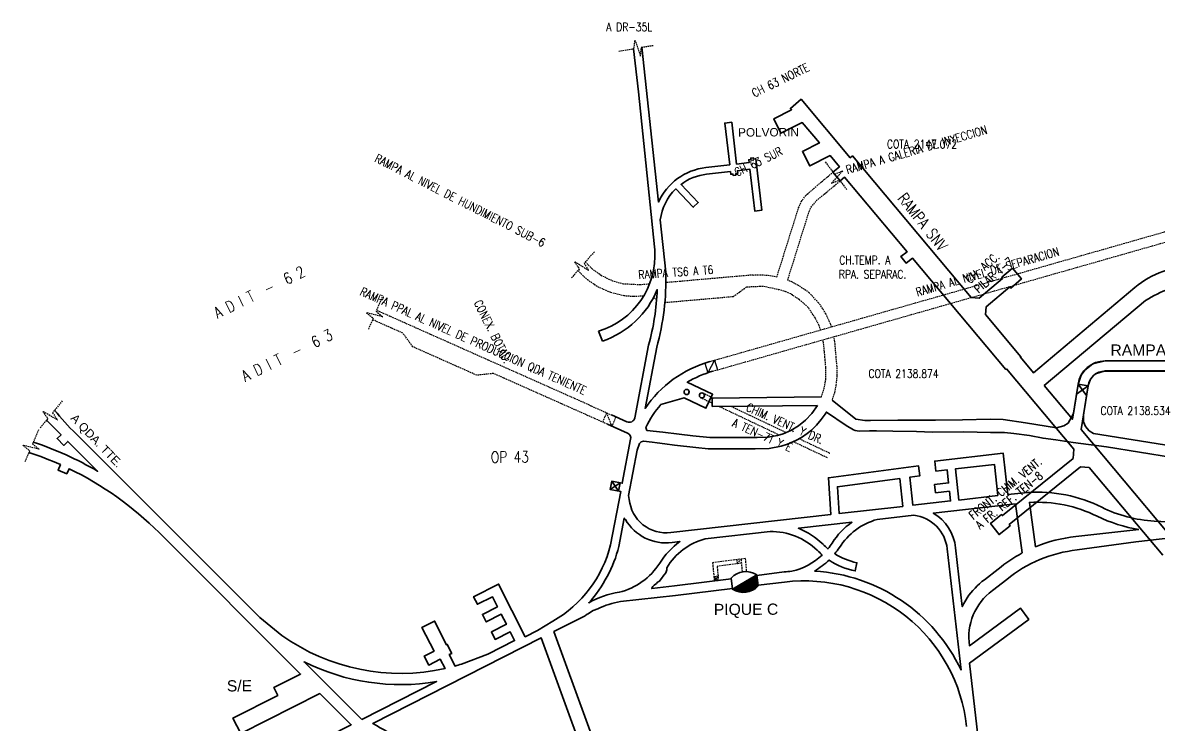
# Model space of a CAD drawing. Header units: millimetres. Extents: x -28 to 1943, y -5245 to 2752.
# Drawn here: x 378.7 to 783.7, y -2010.5 to -1760.1 of the extents above; entities that cross this region are included whole.
import ezdxf
from ezdxf.enums import TextEntityAlignment as Align

# ---------------------------------------------------------------- set-up
doc = ezdxf.new("R2010")
doc.units = ezdxf.units.MM
doc.linetypes.add('DASHED', pattern=[0.75, 0.5, -0.25])
doc.linetypes.add('HIDDEN', pattern=[0.375, 0.25, -0.125])
doc.styles.add('ARIAL', font='arial.ttf')
doc.styles.add('DG-T1-473 TO 560$1$Standard', font='arial.ttf')
doc.styles.add('ROMANS', font='romans.shx', dxfattribs={"width": 0.8})

# ---------------------------------------------------------------- blocks, each defined once
blk = doc.blocks.new('*X4')
at = {"color": 0}
for p, q in [((613.022124, 366.948964), (619.049867, 372.976707)), ((613.472207, 366.868717), (619.272855, 372.669365)), ((619.380877, 371.806054), (618.522492, 372.664438)), ((619.305029, 372.412232), (618.855589, 372.861671)), ((619.229181, 373.01841), (619.188686, 373.058905)), ((611.087944, 367.666435), (612.548815, 369.127305)), ((611.438525, 367.486686), (613.849025, 369.897185)), ((611.805905, 367.323736), (615.149236, 370.667066)), ((613.745887, 366.834442), (611.860556, 368.719773)), ((612.191232, 367.178732), (616.449446, 371.436946)), ((614.313063, 366.797596), (612.193652, 368.917007)), ((614.836898, 366.804091), (612.526749, 369.11424)), ((612.595991, 367.053161), (617.749656, 372.206827)), ((615.325961, 366.845358), (612.859846, 369.311473)), ((615.785922, 366.915727), (613.192943, 369.508706)), ((616.220741, 367.011238), (613.52604, 369.70594)), ((616.633302, 367.129007), (613.859137, 369.903173)), ((613.949741, 366.815921), (619.331833, 372.198013)), ((617.02576, 367.266879), (614.192233, 370.100406)), ((614.459651, 366.795501), (619.390811, 371.726661)), ((617.399757, 367.423213), (614.52533, 370.297639)), ((617.756556, 367.596744), (614.858427, 370.494872)), ((615.009212, 366.814731), (619.449789, 371.255308)), ((618.097133, 367.786496), (615.191524, 370.692106)), ((618.422238, 367.991722), (615.524621, 370.889339)), ((615.609951, 366.885141), (619.508766, 370.783956)), ((618.732432, 368.211858), (615.857718, 371.086572)), ((619.028119, 368.446501), (616.190814, 371.283805)), ((616.282221, 367.027081), (619.567744, 370.312604)), ((619.309566, 368.695384), (616.523911, 371.481039)), ((619.576913, 368.958368), (616.857008, 371.678272)), ((617.069243, 367.283772), (619.626722, 369.841252)), ((619.684268, 369.381342), (617.190105, 371.875505)), ((619.60842, 369.98752), (617.523202, 372.072738)), ((619.532572, 370.593698), (617.856299, 372.269972)), ((618.109892, 367.794092), (619.6857, 369.369899)), ((619.456725, 371.199876), (618.189396, 372.467205)), ((610.753278, 367.862099), (611.248604, 368.357425)), ((611.558736, 367.430603), (610.861265, 368.128074)), ((612.413042, 367.106626), (611.194362, 368.325307)), ((613.121308, 366.928691), (611.527459, 368.52254))]:
    blk.add_line(p, q, dxfattribs=at)
blk = doc.blocks.new('*X7')
at = {"color": 0}
for p, q in [((613.022124, 366.948964), (619.049867, 372.976707)), ((613.472207, 366.868717), (619.272855, 372.669365)), ((619.380877, 371.806054), (618.522492, 372.664438)), ((619.305029, 372.412232), (618.855589, 372.861671)), ((619.229181, 373.01841), (619.188686, 373.058905)), ((611.087944, 367.666435), (612.548815, 369.127305)), ((611.438525, 367.486686), (613.849025, 369.897185)), ((611.805905, 367.323736), (615.149236, 370.667066)), ((613.745887, 366.834442), (611.860556, 368.719773)), ((612.191232, 367.178732), (616.449446, 371.436946)), ((614.313063, 366.797596), (612.193652, 368.917007)), ((614.836898, 366.804091), (612.526749, 369.11424)), ((612.595991, 367.053161), (617.749656, 372.206827)), ((615.325961, 366.845358), (612.859846, 369.311473)), ((615.785922, 366.915727), (613.192943, 369.508706)), ((616.220741, 367.011238), (613.52604, 369.70594)), ((616.633302, 367.129007), (613.859137, 369.903173)), ((613.949741, 366.815921), (619.331833, 372.198013)), ((617.02576, 367.266879), (614.192233, 370.100406)), ((614.459651, 366.795501), (619.390811, 371.726661)), ((617.399757, 367.423213), (614.52533, 370.297639)), ((617.756556, 367.596744), (614.858427, 370.494872)), ((615.009212, 366.814731), (619.449789, 371.255308)), ((618.097133, 367.786496), (615.191524, 370.692106)), ((618.422238, 367.991722), (615.524621, 370.889339)), ((615.609951, 366.885141), (619.508766, 370.783956)), ((618.732432, 368.211858), (615.857718, 371.086572)), ((619.028119, 368.446501), (616.190814, 371.283805)), ((616.282221, 367.027081), (619.567744, 370.312604)), ((619.309566, 368.695384), (616.523911, 371.481039)), ((619.576913, 368.958368), (616.857008, 371.678272)), ((617.069243, 367.283772), (619.626722, 369.841252)), ((619.684268, 369.381342), (617.190105, 371.875505)), ((619.60842, 369.98752), (617.523202, 372.072738)), ((619.532572, 370.593698), (617.856299, 372.269972)), ((618.109892, 367.794092), (619.6857, 369.369899)), ((619.456725, 371.199876), (618.189396, 372.467205)), ((610.753278, 367.862099), (611.248604, 368.357425)), ((611.558736, 367.430603), (610.861265, 368.128074)), ((612.413042, 367.106626), (611.194362, 368.325307)), ((613.121308, 366.928691), (611.527459, 368.52254))]:
    blk.add_line(p, q, dxfattribs=at)

msp = doc.modelspace()

# ---------------------------------------------------------------- linework, layer by layer
at = {"color": 8, "linetype": 'DASHED'}
for p, q in [((591.095, -1770.208), (596.512, -1769.307)), ((596.512, -1769.307), (596.864, -1766.253)), ((596.864, -1766.253), (598.833, -1771.939)), ((598.833, -1771.939), (599.134, -1768.821)), ((599.134, -1768.821), (603.398, -1768.111)), ((392.731, -1894.871), (389.255, -1899.122)), ((391.006, -1901.649), (385.774, -1898.675)), ((385.774, -1898.675), (387.606, -1901.216)), ((389.255, -1899.122), (391.006, -1901.649)), ((585.418, -1902.48), (586.775, -1899.144)), ((588.709, -1903.945), (586.775, -1899.144)), ((387.606, -1901.216), (384.869, -1904.562)), ((588.709, -1903.945), (590.066, -1900.609)), ((384.31, -1905.158), (382.126, -1910.197)), ((384.501, -1912.15), (378.656, -1910.717)), ((378.656, -1910.717), (381.112, -1912.662)), ((382.126, -1910.197), (384.501, -1912.15)), ((653.343, -1909.397), (665.522, -1915.17)), ((655.403, -1908.348), (666.306, -1913.517)), ((381.112, -1912.662), (379.393, -1916.628))]:
    msp.add_line(p, q, dxfattribs=at)
at = {"color": 252, "linetype": 'DASHED'}
for p, q in [((664.671, -1809.685), (668.025, -1814.033)), ((664.373, -1815.921), (667.437, -1813.35)), ((670.883, -1812.9), (666.802, -1817.322)), ((668.025, -1814.033), (670.883, -1812.9)), ((657.706, -1821.664), (664.373, -1815.921)), ((661.47, -1823.578), (670.008, -1816.414)), ((666.802, -1817.322), (669.692, -1816.114)), ((669.692, -1816.114), (672.332, -1819.536)), ((656.124, -1823.876), (657.706, -1821.664)), ((647.471, -1850.626), (655.164, -1826.112)), ((655.164, -1826.112), (656.124, -1823.876)), ((658.98, -1827.31), (659.598, -1825.861)), ((659.598, -1825.861), (661.47, -1823.578)), ((625.226, -1880.372), (809.441, -1827.802)), ((651.286, -1851.828), (658.98, -1827.31)), ((624.529, -1884.316), (810.982, -1831.129)), ((582.385, -1841.729), (578.749, -1845.844)), ((580.402, -1848.436), (575.288, -1845.265)), ((575.288, -1845.265), (577.021, -1847.874)), ((578.749, -1845.844), (580.402, -1848.436)), ((581.606, -1847.841), (579.152, -1845.388)), ((577.021, -1847.874), (574.159, -1851.113)), ((576.571, -1848.384), (577.555, -1849.507)), ((577.555, -1849.507), (579.878, -1851.617)), ((584.89, -1850.262), (581.606, -1847.841)), ((589.225, -1852.311), (584.89, -1850.262)), ((633.282, -1850.507), (625.382, -1851.198)), ((638.94, -1850.012), (633.282, -1850.507)), ((638.94, -1850.012), (642.796, -1849.951)), ((642.796, -1849.951), (645.752, -1850.28)), ((645.752, -1850.28), (647.471, -1850.626)), ((579.878, -1851.617), (583.525, -1854.098)), ((583.525, -1854.098), (588.183, -1856.183)), ((592.8, -1853.251), (589.225, -1852.311)), ((598.841, -1853.52), (592.8, -1853.251)), ((602.042, -1853.24), (598.841, -1853.52)), ((613.051, -1852.277), (607.871, -1852.73)), ((625.382, -1851.198), (613.051, -1852.277)), ((631.953, -1857.65), (636.678, -1854.225)), ((636.678, -1854.225), (642.788, -1853.958)), ((642.788, -1853.958), (648.138, -1855.18)), ((650.678, -1855.977), (648.138, -1855.18)), ((652.994, -1852.579), (651.286, -1851.828)), ((655.109, -1853.716), (652.994, -1852.579)), ((658.979, -1856.358), (655.109, -1853.716)), ((506.754, -1857.919), (504.57, -1862.958)), ((588.183, -1856.183), (592.915, -1857.321)), ((592.915, -1857.321), (596.454, -1857.605)), ((596.454, -1857.605), (600.025, -1857.386)), ((603.466, -1858.086), (604.607, -1858.642)), ((607.522, -1859.787), (631.953, -1857.65)), ((652.36, -1856.751), (650.678, -1855.977)), ((655.472, -1858.808), (652.36, -1856.751)), ((658.569, -1861.548), (655.472, -1858.808)), ((662.263, -1859.92), (658.979, -1856.358)), ((504.57, -1862.958), (506.944, -1864.911)), ((547.909, -1881.84), (504.721, -1862.611)), ((661.184, -1865.392), (658.569, -1861.548)), ((663.381, -1861.404), (662.263, -1859.92)), ((664.959, -1863.945), (663.381, -1861.404)), ((506.944, -1864.911), (501.1, -1863.479)), ((501.1, -1863.479), (503.556, -1865.424)), ((503.556, -1865.424), (501.837, -1869.389)), ((514.146, -1870.748), (503.334, -1865.934)), ((662.464, -1867.97), (661.184, -1865.392)), ((666.636, -1867.655), (664.959, -1863.945)), ((517.663, -1875.589), (514.146, -1870.748)), ((662.987, -1869.596), (662.464, -1867.97)), ((666.871, -1868.488), (666.636, -1867.655)), ((664.174, -1874.873), (663.893, -1873.088)), ((664.39, -1877.341), (664.174, -1874.873)), ((668.158, -1874.524), (667.789, -1871.976)), ((668.584, -1879.386), (668.158, -1874.524)), ((540.495, -1885.754), (517.663, -1875.589)), ((664.644, -1880.245), (664.39, -1877.341)), ((668.865, -1882.6), (668.584, -1879.386)), ((580.616, -1896.401), (547.909, -1881.84)), ((664.881, -1882.949), (664.644, -1880.245)), ((664.857, -1887.216), (664.881, -1882.949)), ((668.956, -1885.757), (668.865, -1882.6)), ((546.445, -1885.128), (540.495, -1885.754)), ((587.063, -1903.213), (546.445, -1885.128)), ((664.259, -1890.621), (664.857, -1887.216)), ((668.625, -1889.247), (668.956, -1885.757)), ((663.326, -1893.489), (664.259, -1890.621)), ((668.05, -1891.937), (668.625, -1889.247)), ((667.246, -1894.443), (668.05, -1891.937)), ((580.616, -1896.401), (588.459, -1899.893)), ((626.891, -1896.859), (648.347, -1907.029)), ((631.074, -1896.816), (650.777, -1906.155))]:
    msp.add_line(p, q, dxfattribs=at)
at = {"color": 7, "linetype": 'Continuous'}
for p, q in [((603.906, -1841.017), (603.862, -1839.936)), ((621.786, -1881.436), (622.802, -1884.889)), ((625.226, -1880.372), (622.793, -1884.86)), ((625.226, -1880.372), (622.793, -1884.86)), ((623.535, -1880.856), (625.226, -1880.372)), ((625.226, -1880.372), (626.242, -1883.826)), ((625.226, -1880.372), (626.242, -1883.826)), ((736.074, -1902.685), (747.127, -1904.447)), ((626.475, -1957.419), (624.985, -1957.606)), ((626.475, -1957.419), (624.985, -1957.606)), ((624.985, -1957.606), (626.611, -1958.914)), ((624.985, -1957.606), (626.611, -1958.914)), ((626.475, -1957.419), (625.122, -1959.1)), ((626.475, -1957.419), (625.122, -1959.1)), ((631.622, -1962.016), (640.254, -1956.905))]:
    msp.add_line(p, q, dxfattribs=at)
at = {"color": 7, "lineweight": 35}
for p, q in [((583.88, -1870.06), (585.311, -1873.56)), ((624.374, -1893.888), (663.326, -1893.489)), ((624.417, -1896.884), (624.374, -1893.888)), ((661.858, -1896.505), (624.417, -1896.884)), ((588.606, -1923.547), (590.994, -1927.045)), ((588.606, -1923.547), (590.994, -1927.045)), ((591.555, -1924.098), (588.045, -1926.494)), ((591.555, -1924.098), (588.045, -1926.494)), ((590.994, -1927.045), (591.555, -1924.098)), ((590.994, -1927.045), (591.555, -1924.098)), ((631.622, -1962.016), (640.254, -1956.905))]:
    msp.add_line(p, q, dxfattribs=at)
at = {"color": 9, "linetype": 'DASHED'}
for p, q in [((620.151, -1893.664), (624.4, -1895.678)), ((621.125, -1892.1), (624.885, -1893.883))]:
    msp.add_line(p, q, dxfattribs=at)
at = {"color": 8, "linetype": 'HIDDEN', "ltscale": 2.5}
for p, q in [((636.142, -1951.12), (624.526, -1952.574)), ((636.142, -1951.12), (624.526, -1952.574)), ((633.163, -1951.493), (633.3, -1952.988)), ((633.163, -1951.493), (633.3, -1952.988)), ((633.3, -1952.988), (634.653, -1951.307)), ((633.3, -1952.988), (634.653, -1951.307)), ((634.653, -1951.307), (635.067, -1955.848)), ((634.653, -1951.307), (635.067, -1955.848)), ((636.142, -1951.12), (636.563, -1955.733)), ((636.142, -1951.12), (636.563, -1955.733)), ((624.526, -1952.574), (625.122, -1959.1)), ((624.526, -1952.574), (625.122, -1959.1)), ((634.789, -1952.801), (626.152, -1953.882)), ((634.789, -1952.801), (626.152, -1953.882)), ((626.152, -1953.882), (626.611, -1958.914)), ((626.152, -1953.882), (626.611, -1958.914))]:
    msp.add_line(p, q, dxfattribs=at)
at = {"color": 7, "lineweight": 35}
for points in [[(596.334, -1769.337), (598.062, -1784.706), (603.862, -1839.936), (603.906, -1841.017, -0.3495521), (583.88, -1870.06)], [(596.334, -1769.337), (598.062, -1784.706), (603.862, -1839.936), (603.906, -1841.017, -0.3495521), (583.88, -1870.06)], [(599.292, -1768.794), (605.207, -1824.017, -0.2639714), (622.134, -1811.717), (630.621, -1810.726), (628.881, -1795.827), (631.364, -1795.537), (633.104, -1810.436), (637.528, -1809.919), (637.412, -1808.926), (638.157, -1808.839), (638.099, -1808.342), (639.092, -1808.226), (639.15, -1808.723), (639.895, -1808.636), (642.029, -1826.912), (639.546, -1827.202), (637.807, -1812.303), (633.382, -1812.82), (633.498, -1813.813), (632.753, -1813.9), (632.811, -1814.396), (631.818, -1814.512), (631.76, -1814.016), (631.015, -1814.103), (630.899, -1813.109), (622.407, -1814.101, 0.1371053), (613.271, -1817.711), (619.433, -1824.116), (617.631, -1825.85), (611.368, -1819.339, 0.1681135), (605.87, -1830.334), (607.828, -1848.974, -0.0758157), (604.617, -1875.791), (600.469, -1897.597, -0.1756803), (623.535, -1880.856)], [(599.292, -1768.794), (605.207, -1824.017, -0.2639714), (622.134, -1811.717), (630.621, -1810.726), (628.881, -1795.827), (631.364, -1795.537), (633.104, -1810.436), (637.528, -1809.919), (637.412, -1808.926), (638.157, -1808.839), (638.099, -1808.342), (639.092, -1808.226), (639.15, -1808.723), (639.895, -1808.636), (642.029, -1826.912), (639.546, -1827.202), (637.807, -1812.303), (633.382, -1812.82), (633.498, -1813.813), (632.753, -1813.9), (632.811, -1814.396), (631.818, -1814.512), (631.76, -1814.016), (631.015, -1814.103), (630.899, -1813.109), (622.407, -1814.101, 0.1371053), (613.271, -1817.711), (619.433, -1824.116), (617.631, -1825.85), (611.368, -1819.339, 0.1681135), (605.87, -1830.334), (607.828, -1848.974, -0.0758157), (604.617, -1875.791), (600.469, -1897.597, -0.1756803), (623.535, -1880.856)], [(1212.137, -1804.835), (1012.719, -1804.835, 0.1449931), (946.055, -1824.582), (885.25, -1864.071, 0.1823348), (834.061, -1933.673, -0.5777399), (832.382, -1934.101), (813.844, -1915.083), (760.298, -1906.547), (758.744, -1905.57), (757.43, -1903.993), (756.768, -1902.364), (756.662, -1899.892), (758.327, -1889.452), (759.188, -1887.148), (761.039, -1885.251), (764.449, -1884.228), (830.378, -1884.228), (832.415, -1884.573), (834.148, -1885.506), (835.997, -1887.807)], [(1212.137, -1804.835), (1012.719, -1804.835, 0.1449931), (946.055, -1824.582), (885.25, -1864.071, 0.1823348), (834.061, -1933.673, -0.5777399), (832.382, -1934.101), (813.844, -1915.083), (760.298, -1906.547), (758.744, -1905.57), (757.43, -1903.993), (756.768, -1902.364), (756.662, -1899.892), (758.327, -1889.452), (759.188, -1887.148), (761.039, -1885.251), (764.449, -1884.228), (830.378, -1884.228), (832.415, -1884.573), (834.148, -1885.506), (835.997, -1887.807)], [(585.311, -1873.56, 0.2168173), (604.809, -1855.218, -0.0579608), (601.726, -1874.99), (596.784, -1900.91, -0.4821918), (594.006, -1902.363), (588.459, -1899.893)], [(585.311, -1873.56, 0.2168173), (604.809, -1855.218, -0.0579608), (601.726, -1874.99), (596.784, -1900.91, -0.4821918), (594.006, -1902.363), (588.459, -1899.893)], [(624.529, -1884.316, 0.0635592), (615.485, -1888.24), (624.51, -1892.518), (622.154, -1897.488), (614.345, -1893.786), (606.113, -1896.131, 0.0645759), (600.72, -1904.345), (601.109, -1905.394), (606.767, -1906.084), (612.56, -1906.789), (617.528, -1907.394), (623.532, -1907.955), (640.453, -1907.955), (644.231, -1907.844), (647.641, -1907.245), (649.728, -1906.606), (652.351, -1905.478), (655.114, -1903.828), (657.645, -1901.785), (659.883, -1899.379), (661.858, -1896.505)], [(624.529, -1884.316, 0.0635592), (615.485, -1888.24), (624.51, -1892.518), (622.154, -1897.488), (614.345, -1893.786), (606.113, -1896.131, 0.0645759), (600.72, -1904.345), (601.109, -1905.394), (606.767, -1906.084), (612.56, -1906.789), (617.528, -1907.394), (623.532, -1907.955), (640.453, -1907.955), (644.231, -1907.844), (647.641, -1907.245), (649.728, -1906.606), (652.351, -1905.478), (655.114, -1903.828), (657.645, -1901.785), (659.883, -1899.379), (661.858, -1896.505)], [(390.002, -1898.208, 0.0279971), (397.593, -1906.563), (463.131, -1972.116), (471.003, -1978.494, 0.2124538), (529.168, -1990.314), (527.479, -1986.98), (523.375, -1989.059), (527.479, -1986.98), (529.168, -1990.314), (527.479, -1986.98), (523.375, -1989.059), (521.759, -1985.87), (525.238, -1984.107), (520.955, -1975.656), (525.415, -1973.396), (529.709, -1981.869), (529.977, -1981.734), (531.582, -1984.9), (530.69, -1985.353), (532.753, -1989.423, 0.0082062), (535.052, -1988.749), (544.475, -1985.159), (553.975, -1980.348), (552.378, -1977.196), (547.026, -1979.908), (545.669, -1977.232), (551.021, -1974.52), (549.213, -1970.952), (543.861, -1973.664), (542.505, -1970.988), (547.857, -1968.276), (546.049, -1964.708), (540.697, -1967.42), (539.341, -1964.744), (548.261, -1960.224), (557.754, -1978.956), (562.083, -1976.762), (567.61, -1973.401, 0.2052099), (588.168, -1946.165), (588.168, -1946.165), (591.781, -1927.192), (588.045, -1926.494), (588.601, -1923.546), (588.601, -1923.546), (592.342, -1924.245), (595.324, -1908.579, 0.3773511), (594.173, -1906.378), (587.063, -1903.213)], [(390.002, -1898.208, 0.0279971), (397.593, -1906.563), (463.131, -1972.116), (471.003, -1978.494, 0.2124538), (529.168, -1990.314), (527.479, -1986.98), (523.375, -1989.059), (527.479, -1986.98), (529.168, -1990.314), (527.479, -1986.98), (523.375, -1989.059), (521.759, -1985.87), (525.238, -1984.107), (520.955, -1975.656), (525.415, -1973.396), (529.709, -1981.869), (529.977, -1981.734), (531.582, -1984.9), (530.69, -1985.353), (532.753, -1989.423, 0.0082062), (535.052, -1988.749), (544.475, -1985.159), (553.975, -1980.348), (552.378, -1977.196), (547.026, -1979.908), (545.669, -1977.232), (551.021, -1974.52), (549.213, -1970.952), (543.861, -1973.664), (542.505, -1970.988), (547.857, -1968.276), (546.049, -1964.708), (540.697, -1967.42), (539.341, -1964.744), (548.261, -1960.224), (557.754, -1978.956), (562.083, -1976.762), (567.61, -1973.401, 0.2052099), (588.168, -1946.165), (588.168, -1946.165), (591.781, -1927.192), (588.045, -1926.494), (588.601, -1923.546), (588.601, -1923.546), (592.342, -1924.245), (595.324, -1908.579, 0.3773511), (594.173, -1906.378), (587.063, -1903.213)], [(609.633, -1941.823, -0.4233564), (594.81, -1929.995), (594.566, -1928.602), (597.644, -1912.434), (598.452, -1910.092), (599.11, -1909.544), (599.885, -1909.26), (602.974, -1909.651), (604.821, -1909.876), (607.452, -1910.196), (610.942, -1910.622), (618.554, -1911.549), (622.894, -1911.948), (628.235, -1911.955), (634.191, -1911.955), (639.737, -1911.955), (644.675, -1911.819), (648.958, -1911.035), (651.179, -1910.335), (654.199, -1909.026), (656.207, -1907.895), (658.18, -1906.546), (659.752, -1905.271), (661.535, -1903.56), (663.26, -1901.557), (664.654, -1899.595), (665.092, -1898.874), (672.117, -1903.648), (674.783, -1905.262), (675.32, -1905.468), (676.784, -1905.646), (680.388, -1905.573), (682.991, -1905.513), (688.708, -1905.694), (697.243, -1905.776), (702.844, -1906.007), (714.044, -1905.867), (723.584, -1906.216), (728.602, -1906.11), (731.862, -1906.492), (737.518, -1907.232), (742.337, -1908.217), (746.835, -1908.714), (753.013, -1909.692), (764.946, -1911.324), (811.905, -1918.824)], [(609.633, -1941.823, -0.4233564), (594.81, -1929.995), (594.566, -1928.602), (597.644, -1912.434), (598.452, -1910.092), (599.11, -1909.544), (599.885, -1909.26), (602.974, -1909.651), (604.821, -1909.876), (607.452, -1910.196), (610.942, -1910.622), (618.554, -1911.549), (622.894, -1911.948), (628.235, -1911.955), (634.191, -1911.955), (639.737, -1911.955), (644.675, -1911.819), (648.958, -1911.035), (651.179, -1910.335), (654.199, -1909.026), (656.207, -1907.895), (658.18, -1906.546), (659.752, -1905.271), (661.535, -1903.56), (663.26, -1901.557), (664.654, -1899.595), (665.092, -1898.874), (672.117, -1903.648), (674.783, -1905.262), (675.32, -1905.468), (676.784, -1905.646), (680.388, -1905.573), (682.991, -1905.513), (688.708, -1905.694), (697.243, -1905.776), (702.844, -1906.007), (714.044, -1905.867), (723.584, -1906.216), (728.602, -1906.11), (731.862, -1906.492), (737.518, -1907.232), (742.337, -1908.217), (746.835, -1908.714), (753.013, -1909.692), (764.946, -1911.324), (811.905, -1918.824)], [(382.399, -1909.567, -0.0515862), (405.324, -1919.95), (394.717, -1909.344), (393.303, -1910.758), (390.899, -1908.354), (392.313, -1906.939), (387.149, -1901.775)], [(382.399, -1909.567, -0.0515862), (405.324, -1919.95), (394.717, -1909.344), (393.303, -1910.758), (390.899, -1908.354), (392.313, -1906.939), (387.149, -1901.775)], [(463.162, -2026.893), (495.751, -2010.378), (484.591, -1999.217), (456.381, -2013.513), (453.579, -2007.983), (469.545, -1999.891), (468.144, -1997.126), (477.671, -1992.298), (427.233, -1941.859, 0.0841386), (395.153, -1919.061), (394.353, -1920.894), (391.237, -1919.535), (392.07, -1917.625, 0.0255175), (380.85, -1913.267)], [(463.162, -2026.893), (495.751, -2010.378), (484.591, -1999.217), (456.381, -2013.513), (453.579, -2007.983), (469.545, -1999.891), (468.144, -1997.126), (477.671, -1992.298), (427.233, -1941.859, 0.0841386), (395.153, -1919.061), (394.353, -1920.894), (391.237, -1919.535), (392.07, -1917.625, 0.0255175), (380.85, -1913.267)], [(795.981, -1938.49), (781.939, -1937.717, -0.1020822), (763.218, -1932.808, 0.1324408), (736.919, -1927.532), (729.803, -1928.273), (728.145, -1913.572), (703.715, -1916.327), (704.118, -1919.904), (708.093, -1919.456), (708.619, -1924.12), (703.65, -1924.68), (703.986, -1927.661), (708.955, -1927.101), (709.347, -1930.579), (695.911, -1932.094), (694.786, -1922.119), (698.356, -1921.652), (697.953, -1918.074), (665.813, -1922.282), (666.708, -1935.387), (609.66, -1941.819)], [(795.981, -1938.49), (781.939, -1937.717, -0.1020822), (763.218, -1932.808, 0.1324408), (736.919, -1927.532), (729.803, -1928.273), (728.145, -1913.572), (703.715, -1916.327), (704.118, -1919.904), (708.093, -1919.456), (708.619, -1924.12), (703.65, -1924.68), (703.986, -1927.661), (708.955, -1927.101), (709.347, -1930.579), (695.911, -1932.094), (694.786, -1922.119), (698.356, -1921.652), (697.953, -1918.074), (665.813, -1922.282), (666.708, -1935.387), (609.66, -1941.819)], [(663.881, -1946.011, 0.0996356), (655.109, -1940.318), (674.207, -1938.164, 0.1054698), (667.176, -1945.563, -0.0112665), (665.653, -1947.64, -0.0253149), (663.901, -1946.031)], [(663.881, -1946.011, 0.0996356), (655.109, -1940.318), (674.207, -1938.164, 0.1054698), (667.176, -1945.563, -0.0112665), (665.653, -1947.64, -0.0253149), (663.901, -1946.031)], [(829.514, -1938.959), (775.361, -1945.089), (754.455, -1948.044, 0.1459512), (729.352, -1958.541), (724.252, -1962.518, 0.2787687), (716.076, -1982.202), (734.249, -1968.771), (737.221, -1972.792), (716.143, -1988.369), (719.744, -2020.388)], [(829.514, -1938.959), (775.361, -1945.089), (754.455, -1948.044, 0.1459512), (729.352, -1958.541), (724.252, -1962.518, 0.2787687), (716.076, -1982.202), (734.249, -1968.771), (737.221, -1972.792), (716.143, -1988.369), (719.744, -2020.388)], [(640.283, -1957.142), (650.02, -1955.884, -0.0088928), (652.759, -1955.625, 0.1317137), (663.601, -1949.835, 0.0202283), (661.783, -1948.155, 0.2003524), (644.989, -1941.459), (621.885, -1944.064, 0.190305), (608.209, -1954.37), (608.164, -1955.151), (607.984, -1955.811), (607.804, -1956.25), (607.264, -1956.909), (606.814, -1957.458), (606.634, -1957.788), (606.185, -1958.337), (605.645, -1959.106), (604.925, -1959.545), (604.475, -1959.984), (603.756, -1960.643), (603.216, -1961.083), (603.036, -1961.412), (602.849, -1961.788), (610.941, -1960.875), (631.162, -1958.345)], [(640.283, -1957.142), (650.02, -1955.884, -0.0088928), (652.759, -1955.625, 0.1317137), (663.601, -1949.835, 0.0202283), (661.783, -1948.155, 0.2003524), (644.989, -1941.459), (621.885, -1944.064, 0.190305), (608.209, -1954.37), (608.164, -1955.151), (607.984, -1955.811), (607.804, -1956.25), (607.264, -1956.909), (606.814, -1957.458), (606.634, -1957.788), (606.185, -1958.337), (605.645, -1959.106), (604.925, -1959.545), (604.475, -1959.984), (603.756, -1960.643), (603.216, -1961.083), (603.036, -1961.412), (602.849, -1961.788), (610.941, -1960.875), (631.162, -1958.345)], [(640.719, -1960.622), (650.145, -1959.495, -0.4187476), (715.066, -2011.008)], [(640.719, -1960.622), (650.145, -1959.495, -0.4187476), (715.066, -2011.008)], [(583.64, -2020.18), (567.974, -1977.14), (579.106, -1971.498), (579.319, -1971.254), (579.852, -1970.976), (580.232, -1970.79), (581.069, -1970.233), (581.982, -1969.583), (583.643, -1969, -0.0735188), (591.686, -1966.469), (611.323, -1964.253), (611.323, -1964.253), (631.584, -1961.718)], [(583.64, -2020.18), (567.974, -1977.14), (579.106, -1971.498), (579.319, -1971.254), (579.852, -1970.976), (580.232, -1970.79), (581.069, -1970.233), (581.982, -1969.583), (583.643, -1969, -0.0735188), (591.686, -1966.469), (611.323, -1964.253), (611.323, -1964.253), (631.584, -1961.718)]]:
    msp.add_lwpolyline(points, format="xyb", dxfattribs=at)
at = {"color": 254, "lineweight": 35}
for points in [[(796.439, -1846.758, 0.1780234), (775.011, -1854.479), (738.839, -1884.831), (734.23, -1879.337), (734.421, -1879.177), (721.799, -1864.134), (722.046, -1861.317), (730.457, -1854.259), (730.778, -1854.642), (734.608, -1851.428), (731.395, -1847.598), (727.564, -1850.812), (727.886, -1851.195), (719.475, -1858.253), (716.657, -1858.006), (674.332, -1807.565), (673.565, -1808.207), (656.081, -1787.371), (652.251, -1790.585), (652.696, -1791.115), (646.295, -1794.372), (648.902, -1799.496), (656.489, -1795.636), (662.593, -1802.91), (656.548, -1805.985), (659.156, -1811.11), (666.387, -1807.431), (669.735, -1811.421), (667.437, -1813.35), (670.009, -1816.414), (671.54, -1815.128), (693.825, -1841.687), (691.614, -1843.426), (693.469, -1845.784), (695.755, -1843.986), (729.059, -1883.676), (729.25, -1883.516), (753.254, -1912.122), (752.985, -1915.39), (727.793, -1935.809), (727.489, -1935.412), (723.603, -1938.562), (726.646, -1942.532), (730.532, -1939.382), (730.227, -1938.985), (755.641, -1918.386), (758.723, -1918.64), (784.977, -1949.929)], [(786.513, -1941.647), (755.834, -1905.085), (758.337, -1889.492, -0.3751402), (764.397, -1884.291), (830.326, -1884.291, -0.2961691)]]:
    msp.add_lwpolyline(points, format="xyb", dxfattribs=at)
msp.add_lwpolyline([(742.696, -1889.427), (778.867, -1859.076, -0.109493), (796.419, -1852.758), (859.217, -1852.758), (859.217, -1852.258, -0.2446984), (881.743, -1863.985), (910.991, -1905.755), (894.17, -1912.752), (886.477, -1905.074), (882.945, -1908.613), (890.176, -1915.831), (875.104, -1933.919), (867.576, -1927.646), (853.792, -1916.055, -0.1103904), (852.142, -1913.912), (849.672, -1908.615), (839.26, -1886.287, 0.2914916), (830.378, -1880.628), (764.466, -1880.628, 0.3704674), (754.779, -1888.948), (752.771, -1901.434)], format="xyb", close=True, dxfattribs=at)
at = {"color": 7, "lineweight": 35}
msp.add_lwpolyline([(667.183, -1894.61), (675.57, -1901.434), (678.801, -1901.869), (680.774, -1901.912), (690.564, -1901.725), (699.127, -1901.715), (703.928, -1901.787), (713.55, -1901.661), (723.43, -1901.459), (728.118, -1901.511), (736.074, -1902.685), (747.127, -1904.447), (749.745, -1903.808), (751.223, -1902.789), (753.107, -1899.326), (754.771, -1888.885), (755.859, -1885.711), (757.142, -1883.898), (760.01, -1881.692), (764.449, -1880.628), (769.736, -1880.628), (830.378, -1880.628)], dxfattribs=at)
msp.add_lwpolyline([(667.183, -1894.61), (675.57, -1901.434), (678.801, -1901.869), (680.774, -1901.912), (690.564, -1901.725), (699.127, -1901.715), (703.928, -1901.787), (713.55, -1901.661), (723.43, -1901.459), (728.118, -1901.511), (736.074, -1902.685), (747.127, -1904.447), (749.745, -1903.808), (751.223, -1902.789), (753.107, -1899.326), (754.771, -1888.885), (755.859, -1885.711), (757.142, -1883.898), (760.01, -1881.692), (764.449, -1880.628), (769.736, -1880.628), (830.378, -1880.628)], dxfattribs=at)
at = {"color": 254, "lineweight": 35}
for points in [[(754.779, -1888.948), (757.759, -1893.012), (758.337, -1889.492), (754.787, -1888.892), (754.221, -1892.447), (758.321, -1889.489)], [(757.759, -1893.012), (754.779, -1888.948)]]:
    msp.add_lwpolyline(points, dxfattribs=at)
at = {"color": 7, "lineweight": 35}
for points in [[(726.225, -1928.676), (712.328, -1930.243), (711.074, -1919.12), (724.971, -1917.553)], [(726.225, -1928.676), (712.328, -1930.243), (711.074, -1919.12), (724.971, -1917.553)], [(692.333, -1932.497), (669.692, -1935.05), (669.039, -1925.49), (691.216, -1922.587)], [(692.333, -1932.497), (669.692, -1935.05), (669.039, -1925.49), (691.216, -1922.587)]]:
    msp.add_lwpolyline(points, close=True, dxfattribs=at)
for points in [[(734.883, -1949.118, 0.0492503), (726.312, -1954.826), (721.412, -1958.649, 0.088514), (715.259, -1965.111), (714.727, -1965.951, 0.02532), (713.506, -1968.214), (711.123, -1947.323, 0.2361727), (703.143, -1934.901), (732.438, -1931.598)], [(734.883, -1949.118, 0.0492503), (726.312, -1954.826), (721.412, -1958.649, 0.088514), (715.259, -1965.111), (714.727, -1965.951, 0.02532), (713.506, -1968.214), (711.123, -1947.323, 0.2361727), (703.143, -1934.901), (732.438, -1931.598)], [(776.413, -1940.744, -0.0729001), (761.622, -1936.035, 0.1302903), (737.418, -1931.108), (739.621, -1946.893, -0.0708518), (753.947, -1943.271)], [(776.413, -1940.744, -0.0729001), (761.622, -1936.035, 0.1302903), (737.418, -1931.108), (739.621, -1946.893, -0.0708518), (753.947, -1943.271)], [(713.068, -1990.836, 0.273895), (660.909, -1955.576, 0.0470078), (666.037, -1951.655, 0.0962729), (675.38, -1955.52), (675.959, -1952.576, -0.0896694), (668.084, -1949.406, 0.017001), (669.699, -1947.187, -0.1849865), (683.189, -1937.151), (696.264, -1935.677, -0.3505922), (708.141, -1947.644)], [(713.068, -1990.836, 0.273895), (660.909, -1955.576, 0.0470078), (666.037, -1951.655, 0.0962729), (675.38, -1955.52), (675.959, -1952.576, -0.0896694), (668.084, -1949.406, 0.017001), (669.699, -1947.187, -0.1849865), (683.189, -1937.151), (696.264, -1935.677, -0.3505922), (708.141, -1947.644)], [(593.439, -1937.197, 0.3008251), (610.064, -1945.397), (612.889, -1945.078, 0.1015846), (605.679, -1952.778, -0.1934826), (591.232, -1963.099, 0.0918958), (580.392, -1966.874, 0.123338), (591.103, -1946.781), (593.03, -1936.671)], [(593.439, -1937.197, 0.3008251), (610.064, -1945.397), (612.889, -1945.078, 0.1015846), (605.679, -1952.778, -0.1934826), (591.232, -1963.099, 0.0918958), (580.392, -1966.874, 0.123338), (591.103, -1946.781), (593.03, -1936.671)], [(640.254, -1956.905, 0.3705363), (631.125, -1958.047), (631.622, -1962.016, 0.369844), (640.75, -1960.874)], [(640.254, -1956.905, 0.3705363), (631.125, -1958.047), (631.622, -1962.016, 0.369844), (640.75, -1960.874)], [(586.158, -2041.718), (582.399, -2043.086), (583.254, -2045.435), (587.013, -2044.067), (594.674, -2065.116), (594.815, -2065.065), (599.322, -2077.448, 0.0187802), (601.078, -2081.762), (558.046, -2038.73, 0.0430548), (549.152, -2031.097, 0.0826968), (526.753, -2019.741), (520.451, -2017.754, -0.0125913), (517.627, -2016.8), (518.218, -2014.453), (514.921, -2013.622), (514.433, -2015.562, -0.0425518), (503.422, -2009.854), (563.482, -1979.416)], [(586.158, -2041.718), (582.399, -2043.086), (583.254, -2045.435), (587.013, -2044.067), (594.674, -2065.116), (594.815, -2065.065), (599.322, -2077.448, 0.0187802), (601.078, -2081.762), (558.046, -2038.73, 0.0430548), (549.152, -2031.097, 0.0826968), (526.753, -2019.741), (520.451, -2017.754, -0.0125913), (517.627, -2016.8), (518.218, -2014.453), (514.921, -2013.622), (514.433, -2015.562, -0.0425518), (503.422, -2009.854), (563.482, -1979.416)], [(499.505, -2008.475), (478.96, -1987.93, 0.1587856), (526.14, -1994.978)], [(499.505, -2008.475), (478.96, -1987.93, 0.1587856), (526.14, -1994.978)]]:
    msp.add_lwpolyline(points, format="xyb", close=True, dxfattribs=at)
at = {"color": 7, "linetype": 'Continuous'}
for centre in [(615.251, -1891.712), (620.733, -1892.927)]:
    msp.add_circle(centre, 0.915, dxfattribs=at)
at = {"color": 7, "lineweight": 35}
for centre in [(615.251, -1891.712), (620.733, -1892.927)]:
    msp.add_circle(centre, 0.915, dxfattribs=at)

# ---------------------------------------------------------------- block references
at = {"color": 7, "linetype": 'Continuous'}
for name in ['*X4', '*X7']:
    msp.add_blockref(name, (21.032, -2329.983), dxfattribs=at)

# ---------------------------------------------------------------- texts
at = {"color": 7, "linetype": 'Continuous', "style": 'ROMANS', "width": 0.8}
msp.add_text('A DR-35L', height=3, rotation=359.84002, dxfattribs=at).set_placement((586.651, -1763.059))
at = {"color": 254, "style": 'ROMANS', "width": 0.8}
for s, height, rotation, p in [('CH 63 NORTE', 3, 25.96587, (639.428, -1786.717)), ('CH 63 SUR', 3, 25.96587, (633.255, -1814.945)), ('RAMPA SNV', 4, 308.62513, (690.253, -1822.791)), ('A D I T  -  6 2', 4, 25.96587, (448.028, -1865.628)), ('RAMPA TS6 A T6', 3, 4.02513, (598.201, -1851.446)), ('CONEX. BOTAD.', 3, 296.60179, (539.375, -1859.871)), ('A D I T  -  6 3', 4, 25.96587, (457.917, -1888.16)), ('OP 43', 4, 0.63243, (545.508, -1916.969)), ('FRONT. CHIM. VENT.', 3, 39.28228, (717.391, -1937.378)), ('A FR. REF. TEN-8', 3, 39.28228, (719.786, -1940.778))]:
    msp.add_text(s, height=height, rotation=rotation, dxfattribs=at).set_placement(p)
at = {"color": 7, "linetype": 'Continuous', "style": 'ARIAL'}
for s, height, rotation, p in [('POLVORIN', 3, 0.26794, (633.624, -1800.664)), ('A QDA. TTE.', 3, 313.77819, (395.475, -1901.293)), ('PIQUE C', 4, 0.26794, (624.958, -1971.242)), ('S/E', 4, 0.26794, (451.402, -1998.494))]:
    msp.add_text(s, height=height, rotation=rotation, dxfattribs=at).set_placement(p)
at = {"color": 252, "linetype": 'Continuous', "style": 'ROMANS', "width": 0.8}
for s, rotation, p in [('RAMPA A GALERIA DE INYECCION', 16.14988, (672.608, -1814.025)), ('RAMPA AL NIVEL DE HUNDIMIENTO SUB-6', 332.96876, (503.801, -1809.438)), ('RAMPA AL NIVEL DE SEPARACION', 16.14988, (697.461, -1857.666)), ('RAMPA PPAL AL NIVEL DE PRODUCCION QDA TENIENTE', 335.94214, (498.588, -1857.017)), ('CHIM. VENT. Y DR.  ', 335.94214, (636.181, -1898.294)), ('   A TEN-7T Y E', 335.94214, (626.332, -1901.635))]:
    msp.add_text(s, height=3, rotation=rotation, dxfattribs=at).set_placement(p)
at = {"color": 254, "style": 'ROMANS', "width": 0.8}
msp.add_text('COTA 2147.072', height=3, dxfattribs=at).set_placement((686.657, -1804.847))
for s, p in [('CH. ACC. ', (715.284, -1852.109)), ('PILAR T-7', (718.319, -1855.526))]:
    msp.add_text(s, height=3, rotation=40.71181, dxfattribs=at).set_placement(p, align=Align.MIDDLE_LEFT)
at = {"color": 254, "linetype": 'Continuous', "style": 'ROMANS', "width": 0.8}
for s, p in [('CH.TEMP. A', (669.662, -1844.704)), ('RPA. SEPARAC.', (669.519, -1849.749))]:
    msp.add_text(s, height=3, dxfattribs=at).set_placement(p, align=Align.MIDDLE_LEFT)
at = {"color": 254, "style": 'DG-T1-473 TO 560$1$Standard'}
msp.add_text('RAMPA SNV (OP-19)', height=4, dxfattribs=at).set_placement((766.326, -1878.777))
at = {"color": 254, "linetype": 'Continuous', "style": 'ROMANS', "width": 0.8}
for s, p in [('COTA 2138.874', (680.089, -1886.667)), ('COTA 2138.534', (762.778, -1899.916))]:
    msp.add_text(s, height=3, dxfattribs=at).set_placement(p)

doc.saveas('drawing.dxf')
